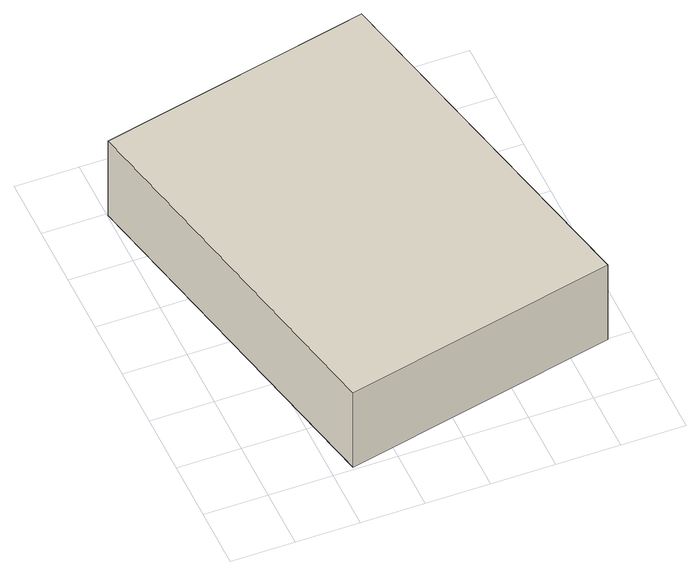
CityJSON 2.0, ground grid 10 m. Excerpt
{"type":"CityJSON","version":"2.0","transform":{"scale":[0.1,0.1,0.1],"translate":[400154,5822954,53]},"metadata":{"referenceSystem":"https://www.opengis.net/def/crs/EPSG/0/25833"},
"CityObjects":{
"building1":{"type":"Building","attributes":{"Gemeindeschluessel":"11000011","BezugspunktDach":"2200","function":"31001_2621","measuredHeight":17.36,"storeysAboveGround":1},"address":[{"country":"Germany","locality":"Berlin","thoroughfareNumber":"27 (1)","thoroughfareName":"Frank-Zappa-Straße"}],"geometry":[{"type":"Solid","lod":"1","boundaries":[[[[0,1,2,3,4]],[[5,6,7,8,9]],[[5,9,4,3]],[[6,5,3,2]],[[7,6,2,1]],[[8,7,1,0]],[[9,8,0,4]]]]}]}
},
"vertices":[
[132,5,155],[562,99,155],[429,690,155],[215,643,155],[1,596,155],[215,643,3],[429,690,3],[562,99,3],[132,5,3],[1,596,3]
]}
